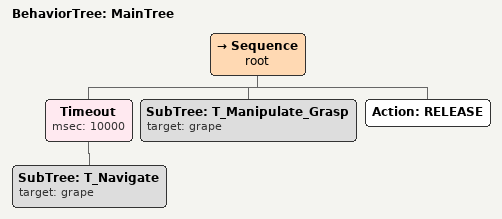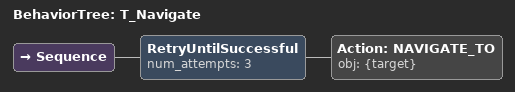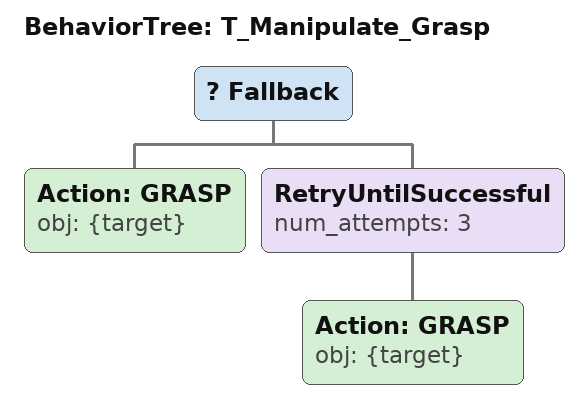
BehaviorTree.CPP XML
<root main_tree_to_execute="MainTree">
  <BehaviorTree ID="MainTree">
    <Sequence name="root">
      <!-- Timeout: Prevent getting stuck during navigation -->
      <Timeout msec="10000">
        <SubTree ID="T_Navigate" target="grape"/>
      </Timeout>
      <!-- Fallback: Retry grasp if initial attempt fails -->
      <SubTree ID="T_Manipulate_Grasp" target="grape"/>
      <!-- Release: Ensure safe termination -->
      <Action ID="RELEASE"/>
    </Sequence>
  </BehaviorTree>
  <BehaviorTree ID="T_Navigate">
    <Sequence>
      <RetryUntilSuccessful num_attempts="3">
        <Action ID="NAVIGATE_TO" obj="{target}"/>
      </RetryUntilSuccessful>
    </Sequence>
  </BehaviorTree>
  <BehaviorTree ID="T_Manipulate_Grasp">
    <Fallback>
      <Action ID="GRASP" obj="{target}"/>
      <RetryUntilSuccessful num_attempts="3">
        <Action ID="GRASP" obj="{target}"/>
      </RetryUntilSuccessful>
    </Fallback>
  </BehaviorTree>
</root>
